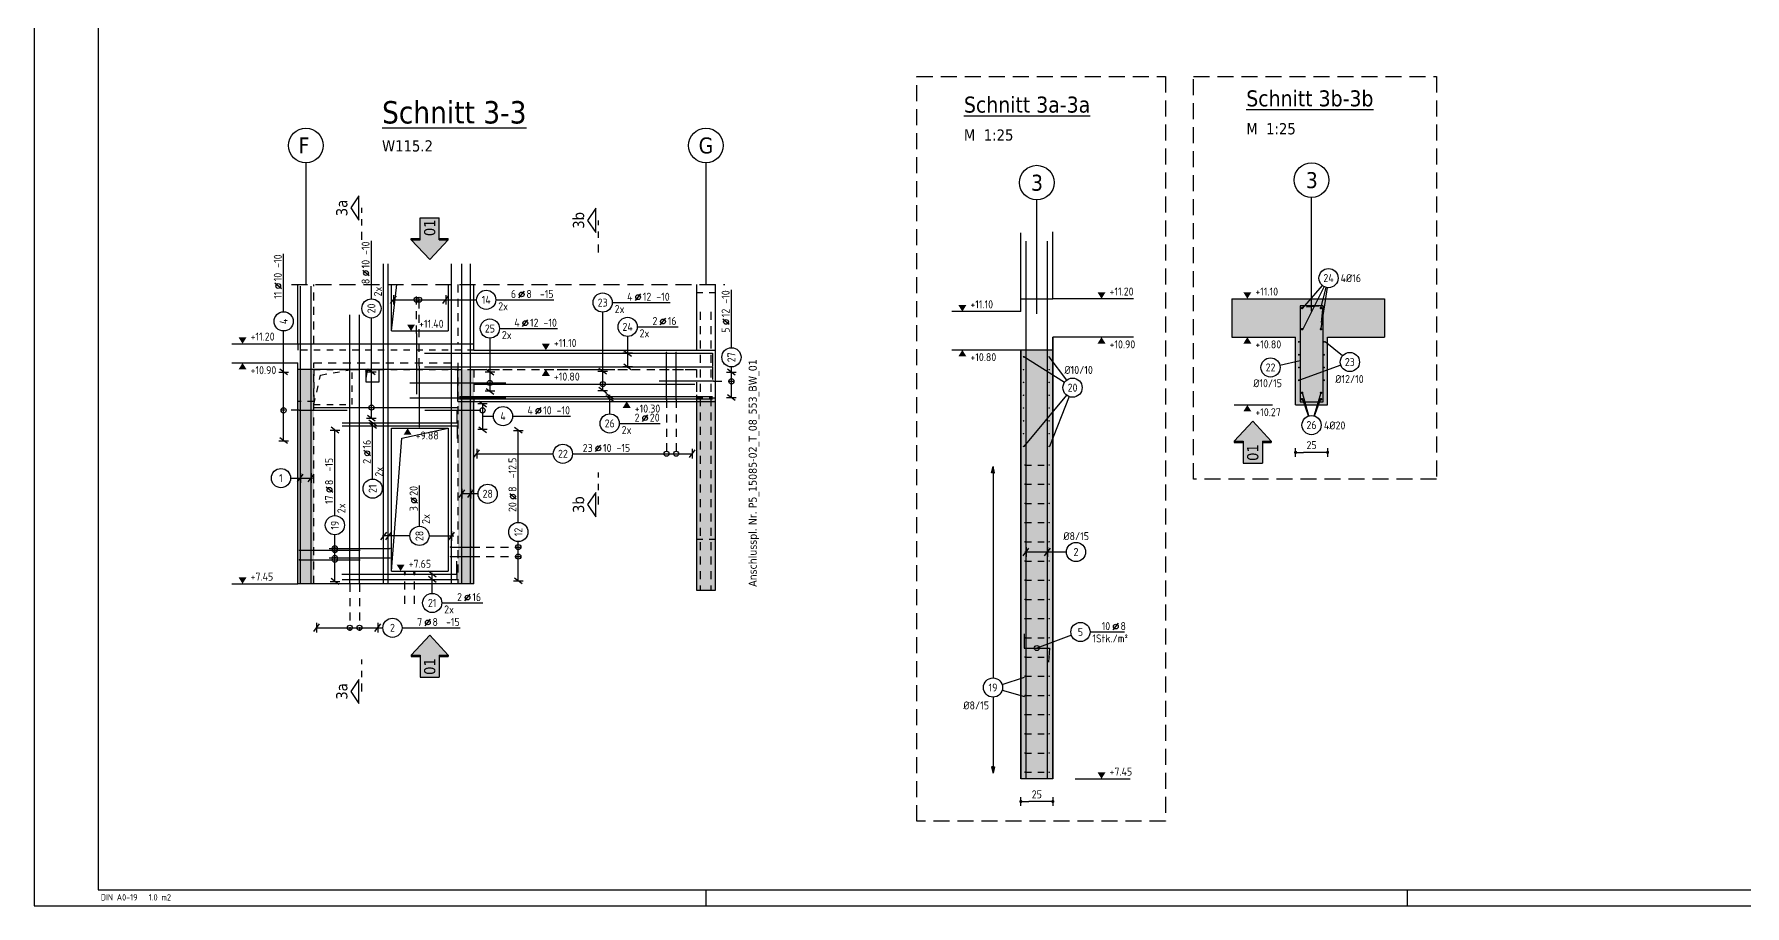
# Model space of a CAD drawing. Extents: x -4 to 75, y 1 to 115.
# Drawn here: x 6 to 32.73, y 1.41 to 15.02 of the extents above; entities that cross this region are included whole.
import ezdxf
from ezdxf.enums import TextEntityAlignment as Align

# ---------------------------------------------------------------- set-up
doc = ezdxf.new("R2010")
doc.units = 0
doc.header["$LTSCALE"] = 0.5
for name, pattern in [('AUSGEZOGEN', [1000.01, 1000, 0.01]), ('DASHDOTSMALL', [1.05, 0.5, -0.25, 0.05, -0.25]), ('DASHED', [0.75, 0.5, -0.25]), ('DOT', [0.175, 0.05, -0.125]), ('HIDDEN', [0.375, 0.25, -0.125]), ('HIDDEN2', [0.187, 0.125, -0.062]), ('PUNKT', [0.175, 0.05, -0.125]), ('STRICHLINIE', [0.75, 0.5, -0.25]), ('STRICHPUNKT2', [0.55, 0.25, -0.125, 0.05, -0.125]), ('VERDECKT', [0.375, 0.25, -0.125])]:
    doc.linetypes.add(name, pattern=pattern)
for name, color, linetype in [('ACHSEN', 7, 'Continuous'), ('AFU', 7, 'Continuous'), ('BETON', 7, 'Continuous'), ('DETAIL', 7, 'Continuous'), ('DRUEBER', 7, 'Continuous'), ('grau_hell', 7, 'Continuous'), ('grau_mittel', 7, 'Continuous'), ('HILFE', 7, 'Continuous'), ('index', 7, 'Continuous'), ('koten', 7, 'Continuous'), ('MASSE', 7, 'Continuous'), ('OBJEKT', 7, 'Continuous'), ('RAHMEN', 7, 'Continuous'), ('RND', 7, 'Continuous'), ('RND-1', 7, 'Continuous'), ('SCHATTEN', 15, 'Continuous'), ('SCHNITTE', 7, 'Continuous'), ('SFP_Achsen', 7, 'Continuous'), ('TEXT', 7, 'Continuous'), ('VERDECKT', 7, 'Continuous'), ('WBZ', 7, 'Continuous')]:
    doc.layers.add(name, color=color, linetype=linetype)
doc.layers.add('NOPLOT', color=7, linetype='Continuous', plot=False)
doc.styles.add('helv', font='tahoma.ttf')
doc.styles.add('txt', font='isocp.shx')
doc.linetypes.add('AFU_50K', pattern='A,0.15,["/",Standard,S=0.2,R=0,X=-0.01,Y=-0.1],0.07,["/",Standard,S=0.2,R=0,X=-0.01,Y=-0.1],0.15', length=0.37)
doc.linetypes.add('AFU_50L', pattern='A,0.75,["/",Standard,S=0.2,R=0,X=-0.01,Y=-0.1],0.07,["/",Standard,S=0.2,R=0,X=-0.01,Y=-0.1],0.75', length=1.57)
doc.linetypes.add('AFU_50M', pattern='A,0.45,["/",Standard,S=0.2,R=0,X=-0.01,Y=-0.1],0.07,["/",Standard,S=0.2,R=0,X=-0.01,Y=-0.1],0.45', length=0.97)
doc.dimstyles.new('DOT_I', dxfattribs={"dimscale": 0.5, "dimtxt": 0.25, "dimasz": 0.25, "dimexe": 0.1, "dimexo": 0.3, "dimgap": 0.1, "dimtad": 1, "dimdec": 3, "dimzin": 3, "dimtxsty": 'txt', "dimblk": 'DOT', "dimblk1": 'DOT', "dimblk2": 'DOT', "dimsah": 1, "dimcen": 0.1, "dimse1": 1, "dimse2": 1, "dimazin": 0, "dimtfac": 1, "dimtdec": 4, "dimtix": 1, "dimtmove": 2, "dimatfit": 3, "dimfxl": 0, "dimtvp": 1, "dimtolj": 1, "dimtzin": 0, "dimarcsym": 0})

# ---------------------------------------------------------------- blocks, each defined once
blk = doc.blocks.new('lei_gre')
at = {"layer": 'RND', "color": 7, "linetype": 'Continuous'}
for p, q in [((-0.09, -0.12), (0.09, 0.12)), ((0, 0.15), (0, -0.15))]:
    blk.add_line(p, q, dxfattribs=at)
blk = doc.blocks.new('RND_LEI')
at = {"layer": 'RND', "color": 7, "linetype": 'Continuous'}
blk.add_line((1.022, 0.066), (1.19, 0.27), dxfattribs=at)
for centre, radius in [((0, 0), 0.3), ((1.106, 0.168), 0.075)]:
    blk.add_circle(centre, radius, dxfattribs=at)
at = {"layer": 'RND', "color": 7, "linetype": 'Continuous', "style": 'txt'}
blk.add_attdef('POSL', text='', height=0.25, dxfattribs=at).set_placement((0, 0), align=Align.MIDDLE)
blk.add_attdef('ANZ', text='', height=0.25, dxfattribs=at).set_placement((0.931, 0.057), align=Align.RIGHT)
for tag, p in [('DUM', (1.253, 0.057)), ('ABSTD', (1.674, 0.057)), ('POSTXT', (0.374, -0.327))]:
    blk.add_attdef(tag, p, '', height=0.25, dxfattribs=at)
blk = doc.blocks.new('SCHN-2')
at = {"layer": 'SCHNITTE', "color": 6, "linetype": 'Continuous'}
blk.add_lwpolyline([(0.378, 0.088), (0, 0.34), (-0.378, 0.088)], close=True, dxfattribs=at)
at = {"layer": 'SCHNITTE', "color": 1, "linetype": 'DASHDOTSMALL', "style": 'helv'}
blk.add_attdef('SCHN-2', text='', height=0.35, dxfattribs=at).set_placement((0, 0.45), align=Align.CENTER)
blk = doc.blocks.new('A0--19')
at = {"layer": 'RAHMEN'}
for p, q in [((0, 84.1), (0, 0)), ((0, 0), (99.9, 0))]:
    blk.add_line(p, q, dxfattribs=at)
at = {"layer": 'RAHMEN', "color": 5}
for p, q in [((2, 83.6), (2, 0.5)), ((2, 0.5), (99.4, 0.5))]:
    blk.add_line(p, q, dxfattribs=at)
at = {"layer": 'RAHMEN', "color": 7}
for p, q in [((21, 0), (21, 0.5)), ((42.9, 0.5), (42.9, 0))]:
    blk.add_line(p, q, dxfattribs=at)
at = {"layer": 'RAHMEN', "color": 7, "style": 'txt'}
blk.add_text('DIN A0-19   1.0 m2', height=0.2, dxfattribs=at).set_placement((2.083, 0.164))
blk = doc.blocks.new('okrd_o')
at = {"layer": 'koten', "color": 7, "linetype": 'Continuous'}
blk.add_solid([(-0.125, 0.202), (0.125, 0.202), (0, 0)], dxfattribs=at)
at = {"layer": 'koten', "style": 'txt'}
blk.add_attdef('OKRD', (0.25, 0.1), '', height=0.25, dxfattribs=at)
blk = doc.blocks.new('okrd_u')
at = {"layer": 'koten', "color": 7, "linetype": 'Continuous'}
blk.add_solid([(-0.125, -0.202), (0.125, -0.202), (0, 0)], dxfattribs=at)
at = {"layer": 'koten', "style": 'txt'}
blk.add_attdef('OKRD', (0.25, -0.35), '', height=0.25, dxfattribs=at)
blk = doc.blocks.new('RND_HIN')
at = {"layer": 'RND', "color": 7, "linetype": 'Continuous'}
blk.add_circle((0, 0), 0.3, dxfattribs=at)
at = {"layer": 'RND', "color": 7, "linetype": 'Continuous', "style": 'txt'}
blk.add_attdef('POSI', text='', height=0.25, dxfattribs=at).set_placement((0, 0), align=Align.MIDDLE)
blk = doc.blocks.new('DOT')
at = {"layer": 'MASSE', "color": 7, "linetype": 'Continuous'}
for p, q in [((0, 0), (-1, 0)), ((0, 0.54), (0, -0.54))]:
    blk.add_line(p, q, dxfattribs=at)
at = {"layer": 'MASSE', "color": 7, "linetype": 'Continuous', "const_width": 0.2}
blk.add_lwpolyline([(-0.1, 0, 1), (0.1, 0, 1)], format="xyb", close=True, dxfattribs=at)
blk = doc.blocks.new('*D30')
at = {"layer": 'Defpoints', "color": 0, "linetype": 'AUSGEZOGEN', "transparency": 16777216}
for p in [(21.415, 3.037), (21.415, 3.037), (21.915, 3.037)]:
    blk.add_point(p, dxfattribs=at)
at = {"layer": 'MASSE', "color": 0, "linetype": 'AUSGEZOGEN', "lineweight": -2, "transparency": 16777216}
blk.add_line((21.79, 3.037), (21.54, 3.037), dxfattribs=at)
at = {"layer": 'MASSE', "color": 0, "linetype": 'AUSGEZOGEN', "lineweight": -2, "transparency": 16777216, "xscale": 0.125, "yscale": 0.125, "zscale": 0.125, "rotation": 180}
blk.add_blockref('DOT', (21.415, 3.037), dxfattribs=at)
at = {"layer": 'MASSE', "color": 0, "linetype": 'AUSGEZOGEN', "lineweight": -2, "transparency": 16777216, "xscale": 0.125, "yscale": 0.125, "zscale": 0.125}
blk.add_blockref('DOT', (21.915, 3.037), dxfattribs=at)
at = {"layer": 'MASSE', "color": 0, "linetype": 'AUSGEZOGEN', "transparency": 16777216, "insert": (21.665, 3.149), "char_height": 0.125, "attachment_point": 5, "style": 'txt'}
blk.add_mtext('\\A1;25', dxfattribs=at)
blk = doc.blocks.new('*D31')
at = {"layer": 'Defpoints', "color": 0, "linetype": 'AUSGEZOGEN', "transparency": 16777216}
for p in [(25.707, 8.491), (25.707, 8.491), (26.207, 8.491)]:
    blk.add_point(p, dxfattribs=at)
at = {"layer": 'MASSE', "color": 0, "linetype": 'AUSGEZOGEN', "lineweight": -2, "transparency": 16777216}
blk.add_line((26.082, 8.491), (25.832, 8.491), dxfattribs=at)
at = {"layer": 'MASSE', "color": 0, "linetype": 'AUSGEZOGEN', "lineweight": -2, "transparency": 16777216, "xscale": 0.125, "yscale": 0.125, "zscale": 0.125, "rotation": 180}
blk.add_blockref('DOT', (25.707, 8.491), dxfattribs=at)
at = {"layer": 'MASSE', "color": 0, "linetype": 'AUSGEZOGEN', "lineweight": -2, "transparency": 16777216, "xscale": 0.125, "yscale": 0.125, "zscale": 0.125}
blk.add_blockref('DOT', (26.207, 8.491), dxfattribs=at)
at = {"layer": 'MASSE', "color": 0, "linetype": 'AUSGEZOGEN', "transparency": 16777216, "insert": (25.957, 8.604), "char_height": 0.125, "attachment_point": 5, "style": 'txt'}
blk.add_mtext('\\A1;25', dxfattribs=at)
blk = doc.blocks.new('Pfeillinie')
at = {"layer": 'TEXT', "linetype": 'Continuous'}
blk.add_hatch(color=7, dxfattribs=at).paths.add_polyline_path([(0, 0), (-0.8, 0.2), (-0.8, 0), (-0.8, -0.2)])
at = {"layer": 'TEXT', "color": 7, "linetype": 'Continuous'}
for p, q in [((-0.8, 0), (-0.8, 0.2)), ((-0.8, 0.2), (0, 0)), ((-0.8, 0), (-0.8, -0.2)), ((-0.8, -0.2), (0, 0))]:
    blk.add_line(p, q, dxfattribs=at)
blk = doc.blocks.new('hin_ind5')
at = {"layer": 'grau_hell', "linetype": 'AUSGEZOGEN'}
h = blk.add_hatch(color=9, dxfattribs=at)
h.dxf.hatch_style = 2
h.paths.add_polyline_path([(0, 0), (0.619, -0.577), (0.619, -0.3), (1.306, -0.3), (1.306, 0.3), (0.619, 0.3), (0.619, 0.577)])
h.paths.add_polyline_path([(0.34, -0.274), (1.311, -0.274), (1.311, 0.274), (0.34, 0.274)], flags=9)
at = {"layer": 'OBJEKT', "linetype": 'AUSGEZOGEN'}
for points in [[(0.619, 0.3), (0.66, 0.3), (0.66, 0.577), (0.619, 0.577)], [(0.619, -0.577), (0.66, -0.577), (0.66, -0.3), (0.619, -0.3)]]:
    blk.add_hatch(color=1, dxfattribs=at).paths.add_polyline_path(points)
at = {"layer": 'OBJEKT', "color": 1, "linetype": 'AUSGEZOGEN'}
for p, q in [((0, 0), (0.619, 0.577)), ((0.619, 0.577), (0.619, 0.3)), ((0.619, 0.577), (0.66, 0.577)), ((0.66, 0.577), (0.66, 0.3)), ((0, 0), (0.619, -0.577)), ((0.619, 0.3), (1.306, 0.3)), ((1.306, 0.3), (1.306, -0.3)), ((0.619, -0.3), (0.619, -0.577)), ((0.619, -0.3), (1.306, -0.3)), ((0.66, -0.3), (0.66, -0.577))]:
    blk.add_line(p, q, dxfattribs=at)
at = {"layer": 'OBJEKT', "color": 7, "linetype": 'AUSGEZOGEN'}
blk.add_line((0.619, -0.577), (0.66, -0.577), dxfattribs=at)
at = {"layer": 'index', "color": 1, "linetype": 'Continuous', "style": 'helv'}
blk.add_attdef('INDEX', text='', height=0.35, rotation=360, dxfattribs=at).set_placement((1.259, 0), align=Align.MIDDLE_RIGHT)

msp = doc.modelspace()

# ---------------------------------------------------------------- hatches: boundary and pattern name
at = {"layer": 'grau_mittel'}
for points in [[(25.707, 10.2914), (25.707, 9.2314), (26.207, 9.2314), (26.207, 10.2914), (27.094, 10.2914), (27.094, 10.8914), (24.7123, 10.8914), (24.7123, 10.2914)], [(21.4146, 3.3914), (21.9146, 3.3914), (21.9146, 10.0914), (21.4146, 10.0914)]]:
    msp.add_hatch(color=61, dxfattribs=at).paths.add_polyline_path(points)
h = msp.add_hatch(color=61, dxfattribs=at)
h.paths.add_polyline_path([(10.3705, 9.7877), (10.1205, 9.7877), (10.1205, 9.2877), (10.3705, 9.2877)])
h.paths.add_polyline_path([(10.3705, 9.2877), (10.1205, 9.2877), (10.1205, 6.4377), (10.3705, 6.4377)])
h.paths.add_polyline_path([(12.8705, 9.2877), (12.6205, 9.2877), (12.6205, 6.4377), (12.8705, 6.4377)])
h.paths.add_polyline_path([(12.6205, 9.2877), (12.8705, 9.2877), (12.8705, 9.7877), (12.6205, 9.7877)])
h = msp.add_hatch(color=61, dxfattribs=at)
h.paths.add_polyline_path([(16.6455, 7.1377), (16.3455, 7.1377), (16.3455, 6.3377), (16.6455, 6.3377)])
h.paths.add_polyline_path([(16.6455, 9.2877), (16.3455, 9.2877), (16.3455, 7.1377), (16.6455, 7.1377)])
h.paths.add_polyline_path([(16.6455, 9.2877), (16.6455, 9.3377), (16.3455, 9.3377), (16.3455, 9.2877)])

# ---------------------------------------------------------------- linework, layer by layer
at = {"layer": 'ACHSEN', "color": 140, "linetype": 'AUSGEZOGEN'}
for p, q in [((10.2455, 13.0153), (10.2455, 11.1138)), ((16.4955, 13.0153), (16.4955, 11.1138)), ((21.6646, 10.6547), (21.6646, 12.4349)), ((25.957, 10.6949), (25.957, 12.4751))]:
    msp.add_line(p, q, dxfattribs=at)
at = {"layer": 'AFU', "color": 8, "linetype": 'AFU_50K'}
for p, q in [((21.4146, 10.8914), (21.9146, 10.8914)), ((16.3455, 10.0877), (16.6455, 10.0877)), ((21.4146, 10.0914), (21.9146, 10.0914)), ((12.6205, 9.2877), (12.8705, 9.2877)), ((16.3455, 9.2877), (16.6455, 9.2877)), ((16.3455, 6.3377), (16.6455, 6.3377)), ((21.9146, 3.3914), (21.4146, 3.3914))]:
    msp.add_line(p, q, dxfattribs=at)
at = {"layer": 'AFU', "color": 8, "linetype": 'AFU_50L'}
for p, q in [((10.1205, 10.1877), (12.8705, 10.1877)), ((12.6205, 9.7877), (10.1205, 9.7877)), ((12.8705, 6.4377), (10.1205, 6.4377))]:
    msp.add_line(p, q, dxfattribs=at)
at = {"layer": 'AFU', "color": 8, "linetype": 'AFU_50M'}
msp.add_line((12.6205, 9.2877), (12.6205, 9.7877), dxfattribs=at)
at = {"layer": 'BETON', "color": 6, "linetype": 'AUSGEZOGEN'}
for p, q in [((21.4146, 10.6914), (21.4146, 11.9206)), ((21.9146, 10.8914), (21.9146, 11.9357)), ((10.1205, 10.1877), (10.1205, 11.1138)), ((11.5855, 10.3877), (11.5855, 11.1138)), ((24.7123, 10.8914), (27.094, 10.8914)), ((9.0894, 10.1877), (10.1205, 10.1877)), ((11.5855, 10.3877), (12.4705, 10.3877)), ((23.1767, 10.2914), (21.9146, 10.2914)), ((24.7123, 10.2914), (25.707, 10.2914)), ((25.707, 9.2314), (25.707, 10.2914)), ((26.207, 9.2314), (26.207, 10.2914)), ((26.207, 10.2914), (27.094, 10.2914)), ((12.8705, 10.0877), (16.3455, 10.0877)), ((20.3368, 10.0914), (21.4146, 10.0914)), ((9.0894, 9.8877), (10.1205, 9.8877)), ((10.1205, 6.4377), (10.1205, 9.8877)), ((12.8705, 9.2877), (16.3455, 9.2877)), ((25.707, 9.2314), (26.207, 9.2314)), ((11.5855, 6.6377), (11.5855, 8.8677)), ((11.5855, 8.8677), (12.4705, 8.8677)), ((9.0894, 6.4377), (10.1205, 6.4377)), ((11.5855, 6.6377), (12.4705, 6.6377))]:
    msp.add_line(p, q, dxfattribs=at)
at = {"layer": 'BETON', "color": 6, "linetype": 'AUSGEZOGEN', "lineweight": -2}
for p, q in [((12.4705, 11.1138), (12.4705, 10.3877)), ((12.8705, 10.0877), (12.8705, 11.1138)), ((16.3455, 11.1138), (16.3455, 10.0877)), ((16.6455, 6.3377), (16.6455, 11.1138)), ((12.8705, 6.4377), (12.8705, 9.2877)), ((16.3455, 9.2877), (16.3455, 6.3377)), ((12.4705, 8.8677), (12.4705, 6.6377))]:
    msp.add_line(p, q, dxfattribs=at)
at = {"layer": 'BETON', "color": 6, "linetype": 'AUSGEZOGEN', "lineweight": 25}
for p, q in [((21.4146, 10.6914), (20.3368, 10.6914)), ((23.1767, 10.8914), (21.9146, 10.8914))]:
    msp.add_line(p, q, dxfattribs=at)
at = {"layer": 'BETON', "color": 6, "linetype": 'AUSGEZOGEN', "lineweight": 35}
for p, q in [((21.9146, 10.2914), (21.9146, 3.3914)), ((21.4146, 10.0914), (21.4146, 3.3914))]:
    msp.add_line(p, q, dxfattribs=at)
at = {"layer": 'BETON', "color": 6, "linetype": 'AUSGEZOGEN'}
msp.add_lwpolyline([(11.1855, 9.7877), (11.3855, 9.7877), (11.3855, 9.5877), (11.1855, 9.5877)], close=True, dxfattribs=at)
at = {"layer": 'DETAIL', "color": 102, "linetype": 'STRICHLINIE'}
for points in [[(19.7886, 2.7306), (19.7886, 14.362), (23.6762, 14.362), (23.6762, 2.7306)], [(24.1144, 8.074), (24.1144, 14.362), (27.9084, 14.362), (27.9084, 8.074)]]:
    msp.add_lwpolyline(points, close=True, dxfattribs=at)
at = {"layer": 'DRUEBER', "color": 7, "linetype": 'PUNKT'}
for p, q in [((16.3455, 10.9877), (16.6455, 10.9877)), ((10.3705, 9.7877), (16.3455, 9.7877)), ((16.6455, 9.3377), (16.3455, 9.3377)), ((16.3455, 7.1377), (16.6455, 7.1377))]:
    msp.add_line(p, q, dxfattribs=at)
at = {"layer": 'DRUEBER', "color": 7, "linetype": 'DOT'}
for p, q in [((10.1205, 10.1877), (10.1205, 10.0877)), ((12.8705, 10.0877), (10.1205, 10.0877)), ((10.3705, 9.7877), (10.3705, 9.2877)), ((16.3455, 9.7877), (16.3455, 9.3377)), ((10.3705, 9.2877), (10.1205, 9.2877))]:
    msp.add_line(p, q, dxfattribs=at)
at = {"layer": 'HILFE', "color": 102, "linetype": 'DASHED'}
msp.add_line((10.0205, 11.1138), (16.7885, 11.1138), dxfattribs=at)
at = {"layer": 'HILFE', "color": 102, "linetype": 'AUSGEZOGEN'}
for p, q in [((11.5855, 10.3877), (11.6652, 11.1138)), ((24.7485, 9.2314), (25.3478, 9.2314)), ((11.743, 8.7112), (12.4705, 8.8677)), ((11.5855, 6.6377), (11.743, 8.7112)), ((22.2632, 3.3914), (23.1239, 3.3914))]:
    msp.add_line(p, q, dxfattribs=at)
at = {"layer": 'NOPLOT', "color": 191, "linetype": 'AUSGEZOGEN'}
for p, q in [((24.7123, 10.8914), (24.7123, 10.2914)), ((27.094, 10.8914), (27.094, 10.2914))]:
    msp.add_line(p, q, dxfattribs=at)
at = {"layer": 'RND', "color": 7, "linetype": 'AUSGEZOGEN'}
for p, q in [((11.2693, 10.8899), (11.2693, 11.7962)), ((9.8979, 10.6875), (9.8979, 11.5938)), ((16.8937, 10.1267), (16.8937, 11.033)), ((11.6141, 10.8748), (12.4307, 10.8748)), ((12.4307, 10.8748), (12.9134, 10.8748)), ((13.2134, 10.8748), (14.1196, 10.8748)), ((15.0326, 10.8316), (15.9388, 10.8316)), ((11.2693, 9.7479), (11.2693, 10.5899)), ((13.2702, 10.4257), (14.1764, 10.4257)), ((14.8826, 9.7586), (14.8826, 10.6816)), ((15.4217, 10.4523), (16.0617, 10.4523)), ((9.8979, 9.7454), (9.8979, 10.3875)), ((13.1202, 10.2757), (13.1202, 9.7451)), ((9.8979, 8.6739), (9.8979, 9.7454)), ((11.2693, 9.0236), (11.2693, 9.7479)), ((13.1202, 9.7451), (13.1202, 9.4451)), ((14.8826, 9.4595), (14.8826, 9.7586)), ((16.8937, 9.7449), (16.8937, 9.8267)), ((16.8937, 9.3468), (16.8937, 9.7449)), ((13.0049, 9.2484), (13.0049, 8.8464)), ((10.6986, 7.5037), (10.6986, 8.8386)), ((13.0049, 9.0571), (13.1753, 9.0571)), ((13.4753, 9.0571), (14.3816, 9.0571)), ((13.5644, 7.3975), (13.5644, 8.8348)), ((15.1422, 8.943), (15.7822, 8.943)), ((11.2882, 8.074), (11.2882, 8.714)), ((12.9147, 8.4695), (14.1108, 8.4695)), ((14.4108, 8.4695), (16.2822, 8.4695)), ((12.0197, 7.3361), (12.0197, 7.9761)), ((10.6986, 6.4736), (10.6986, 7.2037)), ((13.5644, 6.4825), (13.5644, 7.0975)), ((12.3688, 6.1387), (13.0088, 6.1387)), ((10.4123, 5.7505), (11.3701, 5.7505)), ((11.3701, 5.7505), (11.4474, 5.7505)), ((11.7474, 5.7505), (12.6536, 5.7505)), ((22.4957, 5.6854), (23.0357, 5.6854))]:
    msp.add_line(p, q, dxfattribs=at)
at = {"layer": 'RND', "color": 102, "linetype": 'AUSGEZOGEN'}
for p, q in [((26.1239, 11.1007), (25.8097, 10.7367)), ((26.1544, 11.0804), (25.8197, 10.4167)), ((26.1824, 11.0696), (26.0941, 10.7467)), ((26.1998, 11.066), (26.1041, 10.4267)), ((15.2717, 10.3023), (15.2717, 9.8125)), ((26.4391, 9.9981), (26.1698, 10.2193)), ((22.0964, 9.5825), (21.4632, 9.9838)), ((22.1323, 9.6216), (21.8569, 9.9838)), ((25.4623, 9.8529), (25.777, 9.9285)), ((26.4139, 9.8522), (25.7707, 9.621)), ((14.9922, 9.093), (14.9922, 9.3907)), ((22.1274, 9.3866), (21.4632, 8.5838)), ((22.1683, 9.3625), (21.8629, 8.5838)), ((25.9157, 9.062), (25.8146, 9.4191)), ((25.9986, 9.0617), (26.1052, 9.426)), ((25.9087, 9.0599), (25.8216, 9.3188)), ((26.0054, 9.0595), (26.0949, 9.3188)), ((11.2882, 8.074), (11.2882, 8.9642)), ((10.0058, 8.0891), (10.3485, 8.0891)), ((12.9364, 7.8447), (12.6721, 7.8447)), ((11.8697, 7.1861), (11.4433, 7.1861)), ((12.1697, 7.1861), (12.5561, 7.1861)), ((22.1266, 6.9343), (21.4752, 6.9343)), ((12.2188, 6.2887), (12.2188, 6.607)), ((22.205, 5.6335), (21.6649, 5.4339)), ((21.1228, 4.8638), (21.4743, 4.9786)), ((21.1246, 4.7767), (21.4743, 4.6786))]:
    msp.add_line(p, q, dxfattribs=at)
at = {"layer": 'RND', "color": 102, "linetype": 'VERDECKT'}
for p, q in [((11.974, 10.3493), (11.974, 10.9248)), ((12.0168, 9.8392), (12.0168, 10.9248)), ((16.6171, 9.6014), (16.9437, 9.6014)), ((10.1426, 9.1484), (9.8479, 9.1484)), ((12.8516, 9.1484), (13.0549, 9.1484)), ((15.8806, 9.3104), (15.8806, 8.4195)), ((16.0306, 9.3104), (16.0306, 8.4195)), ((12.8372, 7.0123), (13.6144, 7.0123)), ((12.8372, 6.8623), (13.6144, 6.8623)), ((10.9315, 6.4377), (10.9315, 5.7005)), ((11.0815, 6.4377), (11.0815, 5.7005))]:
    msp.add_line(p, q, dxfattribs=at)
at = {"layer": 'RND', "color": 102, "linetype": 'DOT'}
for p, q in [((21.4803, 8.2939), (21.8569, 8.2939)), ((21.4803, 7.9939), (21.8569, 7.9939)), ((21.4803, 7.6939), (21.8569, 7.6939)), ((21.4803, 7.3939), (21.8569, 7.3939)), ((21.4803, 7.0939), (21.8569, 7.0939)), ((21.4803, 6.7939), (21.8569, 6.7939)), ((21.4803, 6.4939), (21.8569, 6.4939)), ((21.4803, 6.1939), (21.8569, 6.1939)), ((21.4803, 5.8939), (21.8569, 5.8939)), ((21.4803, 5.5939), (21.8569, 5.5939)), ((21.4803, 5.2939), (21.8569, 5.2939)), ((21.4803, 4.9939), (21.8569, 4.9939)), ((21.4803, 4.6939), (21.8569, 4.6939)), ((21.4803, 4.3939), (21.8569, 4.3939)), ((21.4803, 4.0939), (21.8569, 4.0939)), ((21.4803, 3.7939), (21.8569, 3.7939)), ((21.4803, 3.4939), (21.8569, 3.4939))]:
    msp.add_line(p, q, dxfattribs=at)
at = {"layer": 'RND', "color": 1, "linetype": 'AUSGEZOGEN'}
for points in [[(21.4975, 3.3914), (21.4975, 11.7914)], [(21.8317, 3.3914), (21.8317, 11.7914)], [(11.4584, 6.4377), (11.4584, 11.4377)], [(11.5333, 6.4377), (11.5333, 11.4377)], [(12.5217, 6.4377), (12.5217, 11.4377)], [(12.6839, 6.4377), (12.6839, 11.4377)], [(12.8185, 6.4377), (12.8185, 11.4377)], [(10.1591, 6.4377), (10.1591, 11.0877)], [(10.3284, 6.4377), (10.3284, 11.0877)], [(10.9315, 6.4377), (10.9315, 10.6377)], [(11.0815, 6.4377), (11.0815, 10.6377)], [(11.974, 10.3493), (11.974, 9.3993)], [(12.0987, 10.0386), (16.5987, 10.0386), (16.5987, 9.8386)], [(15.8806, 9.3104), (15.8806, 10.0569)], [(16.0306, 9.3104), (16.0306, 10.0569)], [(12.0168, 9.8392), (12.0168, 8.8892)], [(12.0987, 9.8276), (16.5987, 9.8276), (16.5987, 9.6276)], [(11.8705, 9.5768), (13.3705, 9.5768)], [(12.647, 9.3663), (16.597, 9.3663)], [(12.8705, 9.5587), (16.3205, 9.5587)], [(16.6171, 9.6014), (15.7671, 9.6014)], [(10.1426, 9.1484), (10.8926, 9.1484)], [(10.3705, 9.191), (12.6205, 9.191)], [(10.8112, 8.9514), (12.6112, 8.9514), (12.6112, 9.1514)], [(11.8705, 9.3451), (13.3705, 9.3451)], [(12.1016, 9.1484), (12.8516, 9.1484)], [(12.647, 9.3293), (16.597, 9.3293)], [(10.8112, 8.9082), (12.6112, 8.9082), (12.6112, 8.7082)], [(10.1426, 6.9636), (11.0926, 6.9636)], [(10.6091, 6.9918), (11.5591, 6.9918)], [(12.5032, 7.0123), (12.8372, 7.0123)], [(10.1426, 6.8136), (11.0926, 6.8136)], [(10.6091, 6.8418), (11.5591, 6.8418)], [(10.8057, 6.589), (12.6057, 6.589), (12.6057, 6.789)], [(10.8112, 6.5046), (12.6112, 6.5046), (12.6112, 6.7046)], [(12.5032, 6.8623), (12.8372, 6.8623)]]:
    msp.add_lwpolyline(points, dxfattribs=at)
at = {"layer": 'RND', "color": 7, "linetype": 'AUSGEZOGEN'}
for points, const_width in [([(25.7997, 10.7467, 1), (25.8197, 10.7467, 1)], 0.02), ([(26.0941, 10.7467, 1), (26.1141, 10.7467, 1)], 0.02), ([(25.7997, 10.4167, 1), (25.8197, 10.4167, 1)], 0.02), ([(26.0941, 10.4167, 1), (26.1141, 10.4167, 1)], 0.02), ([(11.969, 10.3493, 1), (11.979, 10.3493, 1)], 0.01), ([(25.7505, 10.2172, 1), (25.7645, 10.2172, 1)], 0.014), ([(26.1459, 10.2172, 1), (26.1599, 10.2172, 1)], 0.014), ([(15.8756, 10.0569, 1), (15.8856, 10.0569, 1)], 0.01), ([(16.0256, 10.0569, 1), (16.0356, 10.0569, 1)], 0.01), ([(21.4512, 9.9838, 1), (21.4632, 9.9838, 1)], 0.012), ([(21.8509, 9.9838, 1), (21.8629, 9.9838, 1)], 0.012), ([(25.7505, 10.0172, 1), (25.7645, 10.0172, 1)], 0.014), ([(26.1459, 10.0172, 1), (26.1599, 10.0172, 1)], 0.014), ([(21.4512, 9.7838, 1), (21.4632, 9.7838, 1)], 0.012), ([(21.8509, 9.7838, 1), (21.8629, 9.7838, 1)], 0.012), ([(25.7505, 9.8172, 1), (25.7645, 9.8172, 1)], 0.014), ([(25.7505, 9.6172, 1), (25.7645, 9.6172, 1)], 0.014), ([(26.1459, 9.8172, 1), (26.1599, 9.8172, 1)], 0.014), ([(26.1459, 9.6172, 1), (26.1599, 9.6172, 1)], 0.014), ([(16.6121, 9.6014, 1), (16.6221, 9.6014, 1)], 0.01), ([(21.4512, 9.5838, 1), (21.4632, 9.5838, 1)], 0.012), ([(21.4512, 9.3838, 1), (21.4632, 9.3838, 1)], 0.012), ([(21.8509, 9.5838, 1), (21.8629, 9.5838, 1)], 0.012), ([(21.8509, 9.3838, 1), (21.8629, 9.3838, 1)], 0.012), ([(25.7997, 9.4212, 1), (25.8197, 9.4212, 1)], 0.02), ([(26.0941, 9.4212, 1), (26.1141, 9.4212, 1)], 0.02), ([(10.1376, 9.1484, 1), (10.1476, 9.1484, 1)], 0.01), ([(12.8466, 9.1484, 1), (12.8566, 9.1484, 1)], 0.01), ([(15.8756, 9.3104, 1), (15.8856, 9.3104, 1)], 0.01), ([(16.0256, 9.3104, 1), (16.0356, 9.3104, 1)], 0.01), ([(21.4512, 9.1838, 1), (21.4632, 9.1838, 1)], 0.012), ([(21.8509, 9.1838, 1), (21.8629, 9.1838, 1)], 0.012), ([(25.7997, 9.3208, 1), (25.8197, 9.3208, 1)], 0.02), ([(26.0941, 9.3208, 1), (26.1141, 9.3208, 1)], 0.02), ([(12.0118, 8.8892, 1), (12.0218, 8.8892, 1)], 0.01), ([(21.4512, 8.9838, 1), (21.4632, 8.9838, 1)], 0.012), ([(21.8509, 8.9838, 1), (21.8629, 8.9838, 1)], 0.012), ([(21.4512, 8.7838, 1), (21.4632, 8.7838, 1)], 0.012), ([(21.4512, 8.5838, 1), (21.4632, 8.5838, 1)], 0.012), ([(21.8509, 8.7838, 1), (21.8629, 8.7838, 1)], 0.012), ([(21.8509, 8.5838, 1), (21.8629, 8.5838, 1)], 0.012), ([(21.4743, 8.2939, 1), (21.4863, 8.2939, 1)], 0.012), ([(21.8509, 8.2939, 1), (21.8629, 8.2939, 1)], 0.012), ([(21.4743, 7.9939, 1), (21.4863, 7.9939, 1)], 0.012), ([(21.8509, 7.9939, 1), (21.8629, 7.9939, 1)], 0.012), ([(21.4743, 7.6939, 1), (21.4863, 7.6939, 1)], 0.012), ([(21.8509, 7.6939, 1), (21.8629, 7.6939, 1)], 0.012), ([(21.4743, 7.3939, 1), (21.4863, 7.3939, 1)], 0.012), ([(21.8509, 7.3939, 1), (21.8629, 7.3939, 1)], 0.012), ([(10.1376, 6.9636, 1), (10.1476, 6.9636, 1)], 0.01), ([(11.5541, 6.9918, 1), (11.5641, 6.9918, 1)], 0.01), ([(12.5082, 7.0123, -1), (12.4982, 7.0123, -1)], 0.01), ([(12.8322, 7.0123, 1), (12.8422, 7.0123, 1)], 0.01), ([(21.4743, 7.0939, 1), (21.4863, 7.0939, 1)], 0.012), ([(21.8509, 7.0939, 1), (21.8629, 7.0939, 1)], 0.012), ([(10.1376, 6.8136, 1), (10.1476, 6.8136, 1)], 0.01), ([(11.5541, 6.8418, 1), (11.5641, 6.8418, 1)], 0.01), ([(12.5082, 6.8623, -1), (12.4982, 6.8623, -1)], 0.01), ([(12.8322, 6.8623, 1), (12.8422, 6.8623, 1)], 0.01), ([(21.4743, 6.7939, 1), (21.4863, 6.7939, 1)], 0.012), ([(21.8509, 6.7939, 1), (21.8629, 6.7939, 1)], 0.012), ([(21.4743, 6.4939, 1), (21.4863, 6.4939, 1)], 0.012), ([(21.8509, 6.4939, 1), (21.8629, 6.4939, 1)], 0.012), ([(21.4743, 6.1939, 1), (21.4863, 6.1939, 1)], 0.012), ([(21.8509, 6.1939, 1), (21.8629, 6.1939, 1)], 0.012), ([(21.4743, 5.8939, 1), (21.4863, 5.8939, 1)], 0.012), ([(21.8509, 5.8939, 1), (21.8629, 5.8939, 1)], 0.012), ([(21.4743, 5.5939, 1), (21.4863, 5.5939, 1)], 0.012), ([(21.8509, 5.5939, 1), (21.8629, 5.5939, 1)], 0.012), ([(21.4743, 5.2939, 1), (21.4863, 5.2939, 1)], 0.012), ([(21.8509, 5.2939, 1), (21.8629, 5.2939, 1)], 0.012), ([(21.4743, 4.9939, 1), (21.4863, 4.9939, 1)], 0.012), ([(21.8509, 4.9939, 1), (21.8629, 4.9939, 1)], 0.012), ([(21.4743, 4.6939, 1), (21.4863, 4.6939, 1)], 0.012), ([(21.8509, 4.6939, 1), (21.8629, 4.6939, 1)], 0.012), ([(21.4743, 4.3939, 1), (21.4863, 4.3939, 1)], 0.012), ([(21.8509, 4.3939, 1), (21.8629, 4.3939, 1)], 0.012), ([(21.4743, 4.0939, 1), (21.4863, 4.0939, 1)], 0.012), ([(21.8509, 4.0939, 1), (21.8629, 4.0939, 1)], 0.012), ([(21.4743, 3.7939, 1), (21.4863, 3.7939, 1)], 0.012), ([(21.8509, 3.7939, 1), (21.8629, 3.7939, 1)], 0.012), ([(21.4743, 3.4939, 1), (21.4863, 3.4939, 1)], 0.012), ([(21.8509, 3.4939, 1), (21.8629, 3.4939, 1)], 0.012)]:
    msp.add_lwpolyline(points, format="xyb", close=True, dxfattribs=dict(at, const_width=const_width))
at = {"layer": 'RND', "color": 7, "linetype": 'HIDDEN'}
for points in [[(16.4055, 10.6877), (16.4055, 6.3377)], [(16.5712, 10.6877), (16.5712, 6.3377)], [(11.7915, 6.1223), (11.7915, 6.6088)], [(11.9415, 6.1223), (11.9415, 6.6088)]]:
    msp.add_lwpolyline(points, dxfattribs=at)
at = {"layer": 'RND', "color": 102, "linetype": 'AUSGEZOGEN'}
for points in [[(20.9805, 8.2696), (20.9805, 4.9673)], [(20.9805, 4.6673), (20.9805, 3.4789)]]:
    msp.add_lwpolyline(points, dxfattribs=at)
at = {"layer": 'RND', "color": 7, "linetype": 'AUSGEZOGEN'}
for centre, radius in [((11.974, 10.8748), 0.04), ((12.0168, 10.8748), 0.04), ((16.8937, 9.6014), 0.04), ((13.1202, 9.5768), 0.04), ((14.8826, 9.5587), 0.04), ((9.8979, 9.1484), 0.04), ((11.2693, 9.191), 0.04), ((13.0049, 9.1484), 0.04), ((15.8806, 8.4695), 0.04), ((16.0306, 8.4695), 0.04), ((10.6986, 6.9918), 0.04), ((10.6986, 6.9636), 0.04), ((13.5644, 7.0123), 0.04), ((10.6986, 6.8418), 0.04), ((10.6986, 6.8136), 0.04), ((13.5644, 6.8623), 0.04), ((11.7915, 6.6088), 0.01), ((11.9415, 6.6088), 0.01), ((10.9315, 5.7505), 0.04), ((11.0815, 5.7505), 0.04), ((21.6649, 5.4339), 0.04)]:
    msp.add_circle(centre, radius, dxfattribs=at)
at = {"layer": 'RND-1', "color": 1, "linetype": 'AUSGEZOGEN'}
for points in [[(26.1143, 10.5224), (26.137, 10.7814), (25.777, 10.7814), (25.777, 9.2814), (26.137, 9.2814), (26.137, 10.7814), (25.878, 10.7588)], [(21.4649, 5.6539), (21.4649, 5.4339), (21.8649, 5.4339), (21.8457, 5.2147)]]:
    msp.add_lwpolyline(points, dxfattribs=at)
at = {"layer": 'SCHATTEN', "color": 1, "linetype": 'AUSGEZOGEN'}
msp.add_lwpolyline([(11.1855, 9.5877, 0, 0.0326, 0), (11.2018, 9.7864, 0, 0, 0), (11.1869, 9.7715, 0.0326, 0, 0), (11.3855, 9.7877, 0, 0, 0)], format="xyseb", dxfattribs=at)
at = {"layer": 'SCHNITTE', "color": 6, "linetype": 'STRICHPUNKT2'}
for p, q in [((11.1185, 11.8095), (11.1185, 12.3095)), ((14.8175, 11.6157), (14.8175, 12.1157)), ((14.8175, 7.6742), (14.8175, 8.1742)), ((11.1185, 4.7553), (11.1185, 5.2553))]:
    msp.add_line(p, q, dxfattribs=at)
at = {"layer": 'SFP_Achsen', "color": 7, "linetype": 'AUSGEZOGEN'}
for centre in [(10.2455, 13.2857), (16.4955, 13.2857), (21.6646, 12.7054), (25.957, 12.7456)]:
    msp.add_circle(centre, 0.2705, dxfattribs=at)
at = {"layer": 'VERDECKT', "color": 7, "linetype": 'HIDDEN'}
for p, q in [((10.3705, 10.1877), (10.3705, 11.1138)), ((12.6205, 11.1138), (12.6205, 10.1877)), ((10.3705, 6.4377), (10.3705, 9.8877)), ((12.6205, 9.8877), (12.6205, 6.4377)), ((12.8705, 9.7877), (16.3455, 9.7877)), ((16.3455, 9.7877), (16.3455, 9.2877))]:
    msp.add_line(p, q, dxfattribs=at)
at = {"layer": 'VERDECKT', "color": 7, "linetype": 'VERDECKT'}
for p, q in [((10.3705, 10.1877), (12.6205, 10.1877)), ((10.3705, 9.8877), (12.6205, 9.8877)), ((12.8705, 9.7877), (12.8705, 9.2877))]:
    msp.add_line(p, q, dxfattribs=at)
at = {"layer": 'WBZ', "color": 102, "linetype": 'HIDDEN2'}
for p, q in [((10.3705, 9.2377), (10.4752, 9.6983)), ((10.4752, 9.6983), (10.9705, 9.7877))]:
    msp.add_line(p, q, dxfattribs=at)
msp.add_lwpolyline([(10.3705, 9.2377), (10.9705, 9.2377), (10.9705, 9.7877), (10.3705, 9.7877)], close=True, dxfattribs=at)

# ---------------------------------------------------------------- block references
at = {"layer": 'koten', "color": 7, "linetype": 'DASHED', "xscale": 0.5, "yscale": 0.5, "zscale": 0.5}
for name, p, values in [('okrd_o', (22.6756, 10.8914), {'OKRD': '+11.20'}), ('okrd_u', (24.9539, 10.2914), {'OKRD': '+10.80'}), ('okrd_u', (9.2562, 9.8877), {'OKRD': '+10.90'}), ('okrd_u', (13.9944, 9.7877), {'OKRD': '+10.80'})]:
    msp.add_blockref(name, p, dxfattribs=at).add_auto_attribs(values)
at = {"layer": 'koten', "color": 7, "linetype": 'AUSGEZOGEN', "xscale": 0.5, "yscale": 0.5, "zscale": 0.5}
for name, p, values in [('okrd_o', (24.9539, 10.8914), {'OKRD': '+11.10'}), ('okrd_o', (9.2562, 10.1877), {'OKRD': '+11.20'}), ('okrd_o', (13.9944, 10.0877), {'OKRD': '+11.10'}), ('okrd_u', (22.6756, 10.2914), {'OKRD': '+10.90'}), ('okrd_u', (20.5017, 10.0914), {'OKRD': '+10.80'}), ('okrd_u', (15.2577, 9.2877), {'OKRD': '+10.30'}), ('okrd_u', (11.835, 8.8677), {'OKRD': '+9.88'}), ('okrd_o', (9.2562, 6.4377), {'OKRD': '+7.45'})]:
    msp.add_blockref(name, p, dxfattribs=at).add_auto_attribs(values)
at = {"layer": 'koten', "color": 6, "linetype": 'AUSGEZOGEN', "xscale": 0.5, "yscale": 0.5, "zscale": 0.5}
msp.add_blockref('okrd_o', (20.5017, 10.6914), dxfattribs=at).add_auto_attribs({'OKRD': '+11.10'})
at = {"layer": 'koten', "color": 102, "linetype": 'AUSGEZOGEN', "xscale": 0.5, "yscale": 0.5, "zscale": 0.5}
for p, values in [((11.8885, 10.3877), {'OKRD': '+11.40'}), ((11.7256, 6.6377), {'OKRD': '+7.65'})]:
    msp.add_blockref('okrd_o', p, dxfattribs=at).add_auto_attribs(values)
at = {"layer": 'koten', "color": 1, "linetype": 'AUSGEZOGEN', "xscale": 0.5, "yscale": 0.5, "zscale": 0.5}
msp.add_blockref('okrd_u', (24.9539, 9.2314), dxfattribs=at).add_auto_attribs({'OKRD': '+10.27'})
at = {"layer": 'koten', "color": 7, "linetype": 'AUSGEZOGEN'}
ref = msp.add_blockref('okrd_o', (22.6756, 3.3914), dxfattribs=dict(at, xscale=0.5, yscale=0.5, zscale=0.5))
ref.add_attrib('OKRD', '+7.45', (22.8006, 3.4414), dxfattribs={"layer": '0', "color": 0, "linetype": 'ByBlock', "height": 0.125, "style": 'txt'})
at = {"layer": 'RAHMEN', "color": 191, "linetype": 'AUSGEZOGEN', "xscale": 0.5, "yscale": 0.5, "zscale": 0.5}
msp.add_blockref('A0--19', (6.0012, 1.4073), dxfattribs=at)
at = {"layer": 'RND', "color": 7, "linetype": 'AUSGEZOGEN', "xscale": 0.5, "yscale": 0.5, "zscale": 0.5}
for name, p, rotation, values in [('hin_ind5', (12.1794, 11.5023), 90.00000000000001, {'INDEX': '01'}), ('RND_LEI', (11.2693, 10.7399), 90, {'POSL': '20', 'DUM': '10', 'ANZ': '8', 'ABSTD': '-10', 'POSTXT': '2x'}), ('RND_LEI', (9.8979, 10.5375), 90, {'POSL': '4', 'DUM': '10', 'ANZ': '11', 'ABSTD': '-10'}), ('RND_LEI', (16.8937, 9.9767), 90, {'POSL': '27', 'DUM': '12', 'ANZ': '5', 'ABSTD': '-10'}), ('RND_LEI', (11.2882, 7.924), 90, {'POSL': '21', 'DUM': '16', 'ANZ': '2', 'POSTXT': '2x'}), ('RND_LEI', (10.6986, 7.3537), 90, {'POSL': '19', 'DUM': '8', 'ANZ': '17', 'ABSTD': '-15', 'POSTXT': '2x'}), ('RND_LEI', (13.5644, 7.2475), 90, {'POSL': '12', 'DUM': '8', 'ANZ': '20', 'ABSTD': '-12.5'}), ('RND_LEI', (12.0197, 7.1861), 90, {'POSL': '28', 'DUM': '20', 'ANZ': '3', 'POSTXT': '2x'})]:
    msp.add_blockref(name, p, dxfattribs=dict(at, rotation=rotation)).add_auto_attribs(values)
for name, p, values in [('RND_HIN', (26.222, 11.2143), {'POSI': '24'}), ('RND_LEI', (13.0634, 10.8748), {'POSL': '14', 'DUM': '8', 'ANZ': '6', 'ABSTD': '-15', 'POSTXT': '2x'}), ('RND_LEI', (14.8826, 10.8316), {'POSL': '23', 'DUM': '12', 'ANZ': '4', 'ABSTD': '-10', 'POSTXT': '2x'}), ('RND_LEI', (13.1202, 10.4257), {'POSL': '25', 'DUM': '12', 'ANZ': '4', 'ABSTD': '-10', 'POSTXT': '2x'}), ('RND_LEI', (15.2717, 10.4523), {'POSL': '24', 'DUM': '16', 'ANZ': '2', 'POSTXT': '2x'}), ('RND_HIN', (25.3165, 9.8179), {'POSI': '22'}), ('RND_HIN', (26.5551, 9.9029), {'POSI': '23'}), ('RND_HIN', (22.223, 9.5022), {'POSI': '20'}), ('RND_LEI', (13.3253, 9.0571), {'POSL': '4', 'DUM': '10', 'ANZ': '4', 'ABSTD': '-10'}), ('RND_LEI', (14.9922, 8.943), {'POSL': '26', 'DUM': '20', 'ANZ': '2', 'POSTXT': '2x'}), ('RND_HIN', (25.9565, 8.9177), {'POSI': '26'}), ('RND_LEI', (14.2608, 8.4695), {'POSL': '22', 'DUM': '10', 'ANZ': '23', 'ABSTD': '-15'}), ('RND_HIN', (9.8558, 8.0891), {'POSI': '1'}), ('RND_HIN', (13.0864, 7.8447), {'POSI': '28'}), ('RND_HIN', (22.2766, 6.9343), {'POSI': '2'}), ('RND_LEI', (12.2188, 6.1387), {'POSL': '21', 'DUM': '16', 'ANZ': '2', 'POSTXT': '2x'}), ('RND_LEI', (11.5974, 5.7505), {'POSL': '2', 'DUM': '8', 'ANZ': '7', 'ABSTD': '-15'}), ('RND_LEI', (22.3457, 5.6854), {'POSL': '5', 'DUM': '8', 'ANZ': '10', 'POSTXT': '1Stk./m²'}), ('RND_HIN', (20.9802, 4.8173), {'POSI': '19'})]:
    msp.add_blockref(name, p, dxfattribs=at).add_auto_attribs(values)
for p in [(11.6141, 10.8748), (12.4307, 10.8748), (12.9147, 8.4695), (16.2822, 8.4695), (10.1591, 8.0891), (10.3284, 8.0891), (12.6839, 7.8447), (12.8185, 7.8447), (21.4975, 6.9343), (21.8317, 6.9343), (10.4123, 5.7505), (11.3701, 5.7505)]:
    msp.add_blockref('lei_gre', p, dxfattribs=at)
at = {"layer": 'RND', "color": 102, "linetype": 'AUSGEZOGEN'}
for name, p, xscale, yscale, zscale, rotation in [('lei_gre', (15.2717, 10.0386), 0.5, 0.5, 0.5, 270), ('lei_gre', (15.2717, 9.8276), 0.5, 0.5, 0.5, 270), ('lei_gre', (14.9922, 9.3663), 0.5, 0.5, 0.5, 90), ('lei_gre', (14.9922, 9.3293), 0.5, 0.5, 0.5, 90), ('lei_gre', (11.2882, 8.9514), 0.5, 0.5, 0.5, 90), ('lei_gre', (11.2882, 8.9082), 0.5, 0.5, 0.5, 90), ('Pfeillinie', (20.9805, 8.2696), 0.125, 0.125, 0.125, 90), ('lei_gre', (11.4584, 7.1861), 0.5, 0.5, 0.5, 180), ('lei_gre', (11.5333, 7.1861), 0.5, 0.5, 0.5, 180), ('lei_gre', (12.2188, 6.589), 0.5, 0.5, 0.5, 90), ('lei_gre', (12.2188, 6.5046), 0.5, 0.5, 0.5, 90), ('Pfeillinie', (20.9805, 3.4789), 0.125, 0.125, 0.125, 270)]:
    msp.add_blockref(name, p, dxfattribs=dict(at, xscale=xscale, yscale=yscale, zscale=zscale, rotation=rotation))
at = {"layer": 'RND', "color": 7, "linetype": 'AUSGEZOGEN', "xscale": 0.5, "yscale": 0.5, "zscale": 0.5}
for p, rotation in [((9.8979, 9.7454), 90), ((11.2693, 9.7479), 90), ((13.1202, 9.7451), 270), ((14.8826, 9.7586), 90), ((16.8937, 9.7449), 90), ((13.1202, 9.4451), 270), ((14.8826, 9.4595), 90), ((16.8937, 9.3468), 90), ((13.0049, 9.2484), 270), ((10.6986, 8.8386), 90), ((11.2693, 9.0236), 90), ((13.0049, 8.8464), 270), ((13.5644, 8.8348), 90), ((9.8979, 8.6739), 90), ((10.6986, 6.4736), 90), ((13.5644, 6.4825), 90)]:
    msp.add_blockref('lei_gre', p, dxfattribs=dict(at, rotation=rotation))
at = {"layer": 'RND', "color": 7, "linetype": 'AUSGEZOGEN'}
ref = msp.add_blockref('hin_ind5', (25.038, 8.9767), dxfattribs=dict(at, xscale=-0.5, yscale=0.5, zscale=0.5, rotation=90))
ref.add_attrib('INDEX', '01', dxfattribs={"layer": 'index', "color": 1, "linetype": 'Continuous', "height": 0.175, "rotation": 90, "style": 'helv'}).set_placement((25.038, 8.6196), align=Align.MIDDLE_RIGHT)
at = {"layer": 'RND', "color": 102, "linetype": 'AUSGEZOGEN', "xscale": 0.5, "yscale": 0.5, "zscale": 0.5}
msp.add_blockref('lei_gre', (12.5217, 7.1861), dxfattribs=at)
at = {"layer": 'RND', "color": 7, "linetype": 'AUSGEZOGEN'}
ref = msp.add_blockref('hin_ind5', (12.1794, 5.6338), dxfattribs=dict(at, xscale=-0.5, yscale=0.5, zscale=0.5, rotation=90))
ref.add_attrib('INDEX', '01', dxfattribs={"layer": 'index', "color": 1, "linetype": 'Continuous', "height": 0.175, "rotation": 90, "style": 'helv'}).set_placement((12.1794, 5.2766), align=Align.MIDDLE_RIGHT)
at = {"layer": 'SCHNITTE', "color": 6, "linetype": 'STRICHPUNKT2', "xscale": 0.5, "yscale": 0.5, "zscale": 0.5, "rotation": 90}
for p, values in [((11.1185, 12.3095), {'SCHN-2': '3a'}), ((14.8175, 12.1157), {'SCHN-2': '3b'}), ((14.8175, 7.6742), {'SCHN-2': '3b'}), ((11.1185, 4.7553), {'SCHN-2': '3a'})]:
    msp.add_blockref('SCHN-2', p, dxfattribs=at).add_auto_attribs(values)

# ---------------------------------------------------------------- texts
at = {"layer": 'SFP_Achsen', "color": 6, "linetype": 'AUSGEZOGEN', "style": 'helv'}
for s, p in [('F', (10.1315, 13.1613)), ('G', (16.3815, 13.1613)), ('3', (21.574, 12.5792)), ('3', (25.8664, 12.6194))]:
    msp.add_text(s, height=0.25, dxfattribs=at).set_placement(p)
at = {"layer": 'TEXT', "color": 5, "linetype": 'AUSGEZOGEN', "style": 'helv'}
msp.add_text('%%USchnitt 3-3', height=0.35, dxfattribs=at).set_placement((11.4355, 13.6296))
at = {"layer": 'TEXT', "color": 6, "linetype": 'AUSGEZOGEN', "style": 'helv'}
for s, p in [('%%USchnitt 3a-3a', (20.5261, 13.7996)), ('%%USchnitt 3b-3b', (24.937, 13.8972))]:
    msp.add_text(s, height=0.25, dxfattribs=at).set_placement(p)
at = {"layer": 'TEXT', "color": 1, "linetype": 'AUSGEZOGEN', "style": 'helv'}
for s, p in [('M  1:25', (24.937, 13.4597)), ('W115.2', (11.4355, 13.1921)), ('M  1:25', (20.5261, 13.3621))]:
    msp.add_text(s, height=0.175, dxfattribs=at).set_placement(p)
at = {"layer": 'TEXT', "color": 7, "linetype": 'AUSGEZOGEN', "style": 'txt'}
for s, p in [('4%%C16', (26.4105, 11.1507)), ('%%C10/10', (22.0957, 9.7165)), ('%%C10/15', (25.045, 9.5089)), ('%%C12/10', (26.3271, 9.5736)), ('4%%C20', (26.15, 8.8494)), ('%%C8/15', (22.0794, 7.1197)), ('%%C8/15', (20.5172, 4.4752))]:
    msp.add_text(s, height=0.125, dxfattribs=at).set_placement(p)
at = {"layer": 'TEXT', "color": 7, "linetype": 'AUSGEZOGEN', "style": 'helv'}
msp.add_text('Anschlusspl. Nr. P5_15085-02_T_08_553_BW_01', height=0.125, rotation=90, dxfattribs=at).set_placement((17.2885, 6.391))

# ---------------------------------------------------------------- dimensions: what is measured, and where the dimension line sits
at = {"layer": 'MASSE', "color": 7, "linetype": 'AUSGEZOGEN'}
for base, p1, p2, picture, middle in [((25.707, 8.4912), (26.207, 8.4912), (25.707, 8.4912), '*D31', (25.957, 8.6037)), ((21.4146, 3.0368), (21.9146, 3.0368), (21.4146, 3.0368), '*D30', (21.6646, 3.1493))]:
    dim = msp.add_linear_dim(base=base, p1=p1, p2=p2, dimstyle='DOT_I', override={"dimdec": 0, "dimlfac": 50}, dxfattribs=at)
    dim.commit()
    dim.dimension.update_dxf_attribs({"geometry": picture, "text_midpoint": middle})

doc.saveas('drawing.dxf')
